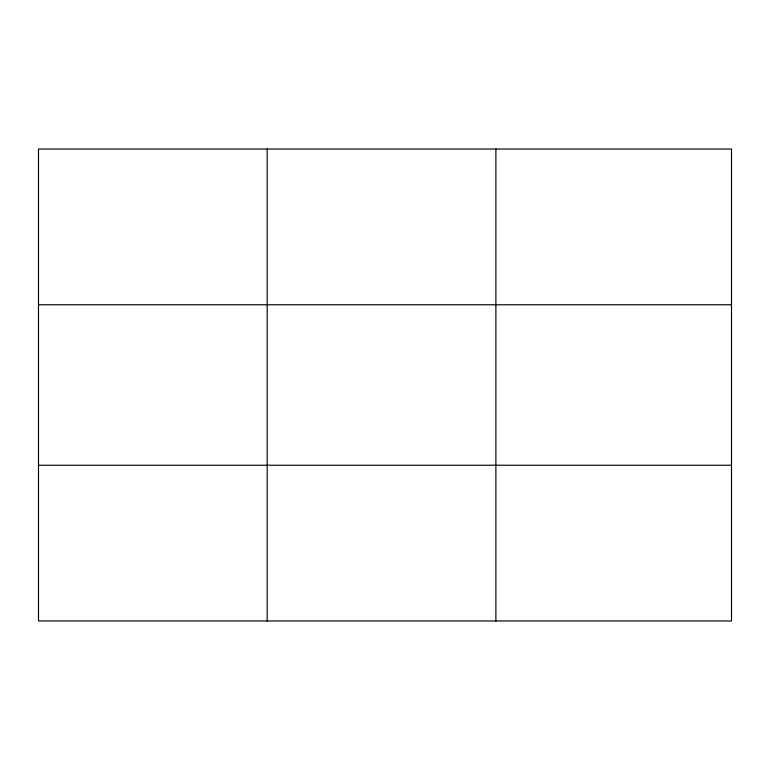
<?xml version="1.0" encoding="UTF-8"?>
<svg xmlns="http://www.w3.org/2000/svg" width="770" height="770" viewBox="0 0 770 770"><rect width="100%" height="100%" fill="white"/><g stroke="black" fill="none" stroke-linecap="round" stroke-linejoin="round"><path stroke-width="1.16" d="M267.19 149.024L267.19 620.976M495.88 149.024L495.88 620.976M731.5 465.234L731.5 620.976L38.5 620.976L38.5 149.024L731.5 149.024L731.5 465.234L38.5 465.234M38.5 304.766L731.5 304.766"/></g></svg>
